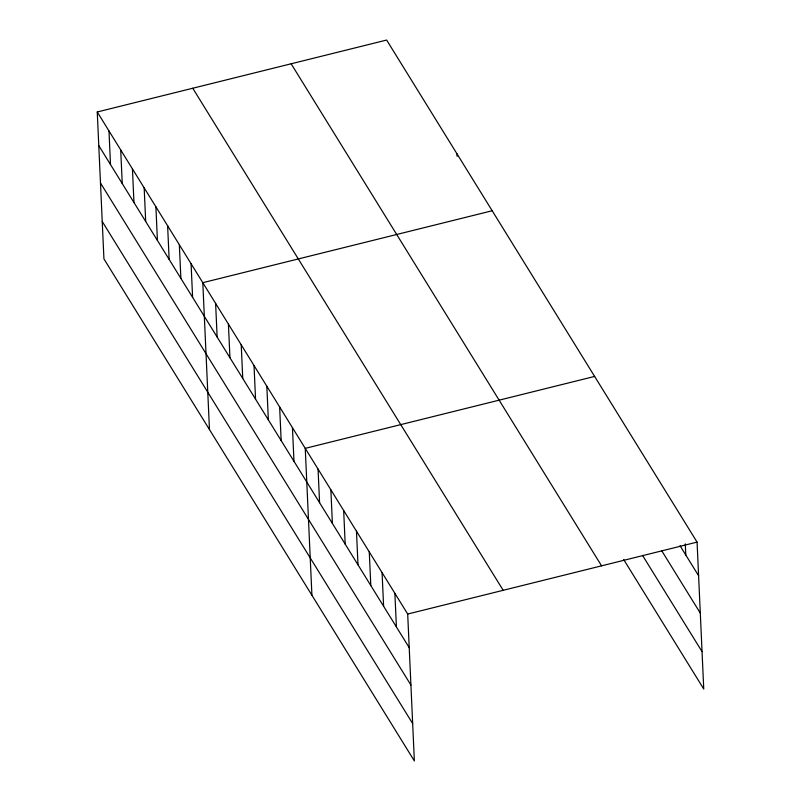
<?xml version="1.0" encoding="UTF-8"?>
<svg xmlns="http://www.w3.org/2000/svg" width="801" height="801" viewBox="0 0 801 801"><rect width="100%" height="100%" fill="white"/><g stroke="black" fill="none" stroke-linecap="round" stroke-linejoin="round"><path stroke-width="1.2" d="M97.251 111.98L407.689 614.047L414.367 760.95L103.93 258.893L97.251 111.98L386.633 40.05L697.07 542.107L703.749 689.02L623.709 559.579M492.184 210.753L202.803 282.683L209.472 429.586M594.632 376.43L305.251 448.36L311.919 595.273M407.689 614.047L697.07 542.107M680.029 545.711L698.602 575.749M661.886 550.998L700.294 613.125M642.502 555.333L702.046 651.634M291.143 63.79L601.581 565.846M192.751 88.24L503.188 590.307M98.783 145.622L409.221 647.679M100.475 182.998L410.913 685.055M102.228 221.507L412.665 723.573M685.286 543.819L685.796 555.033M457.001 153.852L457.121 156.345M394.883 593.331L396.415 626.963M382.077 572.625L383.609 606.257M369.271 551.909L370.803 585.551M356.465 531.203L357.997 564.835M343.669 510.497L345.191 544.129M330.863 489.781L332.385 523.413M318.057 469.076L319.579 502.708M292.445 427.654L293.967 461.286M279.639 406.948L281.161 440.58M266.833 386.232L268.355 419.864M254.027 365.526L255.549 399.158M241.221 344.81L242.743 378.442M228.415 324.105L229.947 357.737M215.609 303.389L217.141 337.031M191.079 263.719L192.6 297.351M179.344 244.746L180.876 278.388M167.619 225.782L169.151 259.414M155.895 206.818L157.417 240.45M144.17 187.855L145.692 221.487M132.435 168.881L133.967 202.513M120.711 149.917L122.243 183.549M108.986 130.953L110.508 164.585"/></g></svg>
